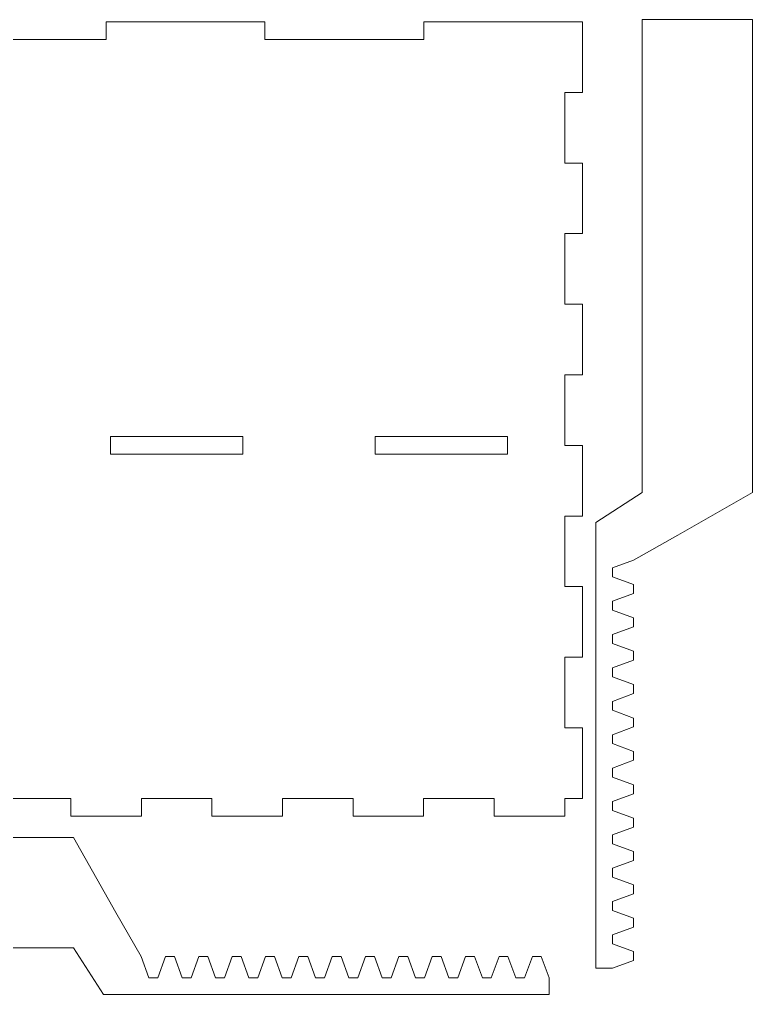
# Model space of a CAD drawing. Header units: millimetres. Extents: x 3 to 406, y -266 to -4.
# Drawn here: x 239.9 to 406.1, y -225.3 to -4.3 of the extents above; entities that cross this region are included whole.
import ezdxf

# ---------------------------------------------------------------- set-up
doc = ezdxf.new("R2010")
doc.units = ezdxf.units.MM
doc.header["$MEASUREMENT"] = 0
doc.layers.add('Layer 1', color=7, linetype='Continuous', lineweight=0)

# ---------------------------------------------------------------- blocks, each defined once
blk = doc.blocks.new('Block_0')
at = {"layer": 'Layer 1', "color": 12, "lineweight": 9, "true_color": 0xe30613}
for points in [[(223.56, -4.82), (223.56, -8.82), (223.56, -8.82), (259.56, -8.82), (259.56, -8.82), (259.56, -4.82), (295.56, -4.82), (295.56, -8.82), (295.56, -8.82), (331.56, -8.82), (331.56, -8.82), (331.56, -4.82), (363.56, -4.82), (367.56, -4.82), (367.56, -8.82), (367.56, -20.82), (367.56, -20.82), (363.56, -20.82), (363.56, -36.82), (367.56, -36.82), (367.56, -52.82), (363.56, -52.82), (363.56, -68.82), (367.56, -68.82), (367.56, -84.82), (363.56, -84.82), (363.56, -100.82), (367.56, -100.82), (367.56, -116.82), (363.56, -116.82), (363.56, -132.82), (367.56, -132.82), (367.56, -148.82), (363.56, -148.82), (363.56, -164.82), (367.56, -164.82), (367.56, -180.82), (367.56, -180.82), (363.56, -180.82), (363.56, -184.82), (363.55, -184.82), (347.55, -184.82), (347.55, -180.82), (331.55, -180.82), (331.55, -184.82), (315.55, -184.82), (315.55, -180.82), (299.55, -180.82), (299.55, -184.82), (283.55, -184.82), (283.55, -180.82), (267.55, -180.82), (267.55, -184.82), (251.55, -184.82), (251.55, -180.82), (235.55, -180.82), (235.55, -184.82), (219.55, -184.82), (219.55, -180.82), (203.56, -180.82), (203.56, -184.82), (203.55, -184.82), (187.56, -184.82), (187.56, -180.82), (187.56, -8.82), (187.56, -4.82)], [(230.53, -98.81), (200.53, -98.81), (200.53, -102.81), (230.53, -102.81)], [(290.53, -98.81), (260.53, -98.81), (260.53, -102.81), (290.53, -102.81)], [(350.53, -98.81), (320.53, -98.81), (320.53, -102.81), (350.53, -102.81)]]:
    blk.add_lwpolyline(points, close=True, dxfattribs=at)

msp = doc.modelspace()

# ---------------------------------------------------------------- linework, layer by layer
at = {"layer": 'Layer 1', "color": 12, "lineweight": 9, "true_color": 0xe30613}
msp.add_lwpolyline([(381.12, -4.28), (381.12, -24.17), (381.12, -31.3), (381.12, -111.5), (370.56, -118.27), (370.56, -153.28), (370.56, -158.82), (370.56, -183.53), (370.56, -189.07), (370.56, -219.33), (374.34, -219.33), (379.17, -217.57), (379.17, -215.55), (374.34, -213.79), (374.34, -211.76), (379.17, -210), (379.17, -207.98), (374.34, -206.22), (374.34, -204.2), (379.17, -202.44), (379.17, -200.42), (374.34, -198.66), (374.34, -196.63), (379.17, -194.88), (379.17, -192.86), (374.34, -191.1), (374.34, -189.07), (379.17, -187.31), (379.17, -187.31), (379.17, -185.29), (379.17, -185.29), (374.34, -183.53), (374.34, -181.51), (379.17, -179.75), (379.17, -177.73), (374.34, -175.97), (374.34, -173.94), (379.17, -172.18), (379.17, -170.16), (374.34, -168.4), (374.34, -166.38), (379.17, -164.62), (379.17, -162.6), (374.34, -160.84), (374.34, -158.82), (379.17, -157.06), (379.17, -157.06), (379.17, -155.04), (379.17, -155.04), (374.34, -153.28), (374.34, -151.25), (379.17, -149.49), (379.17, -147.47), (374.34, -145.72), (374.34, -143.69), (379.17, -141.93), (379.17, -139.91), (374.34, -138.15), (374.34, -136.13), (379.17, -134.37), (379.17, -132.35), (374.34, -130.59), (374.34, -128.56), (379.17, -126.8), (389.18, -121.12), (406.12, -111.5), (406.12, -31.3), (406.12, -24.17), (406.12, -4.28)], close=True, dxfattribs=at)
msp.add_lwpolyline([(171.96, -214.71), (252.17, -214.71), (258.94, -225.26), (293.94, -225.26), (299.48, -225.26), (324.2, -225.26), (329.73, -225.26), (359.99, -225.26), (359.99, -221.48), (358.23, -216.65), (356.21, -216.65), (354.45, -221.48), (352.43, -221.48), (350.67, -216.65), (348.65, -216.65), (346.89, -221.48), (344.86, -221.48), (343.1, -216.65), (341.08, -216.65), (339.33, -221.48), (337.3, -221.48), (335.54, -216.65), (333.52, -216.65), (331.76, -221.48), (329.74, -221.48), (327.98, -216.65), (327.98, -216.65), (325.96, -216.65), (325.95, -216.65), (324.2, -221.48), (322.17, -221.48), (320.41, -216.65), (318.39, -216.65), (316.63, -221.48), (314.61, -221.48), (312.85, -216.65), (310.83, -216.65), (309.07, -221.48), (307.04, -221.48), (305.28, -216.65), (303.26, -216.65), (301.51, -221.48), (299.48, -221.48), (297.72, -216.65), (297.72, -216.65), (295.7, -216.65), (295.7, -216.65), (293.94, -221.48), (291.92, -221.48), (290.16, -216.65), (288.14, -216.65), (286.38, -221.48), (284.35, -221.48), (282.6, -216.65), (280.58, -216.65), (278.82, -221.48), (276.79, -221.48), (275.03, -216.65), (273.01, -216.65), (271.25, -221.48), (269.23, -221.48), (267.47, -216.65), (261.79, -206.65), (252.17, -189.71), (171.96, -189.71)], dxfattribs=at)

# ---------------------------------------------------------------- block references
at = {"layer": 'Layer 1'}
msp.add_blockref('Block_0', (0, 0), dxfattribs=at)

doc.saveas('drawing.dxf')
